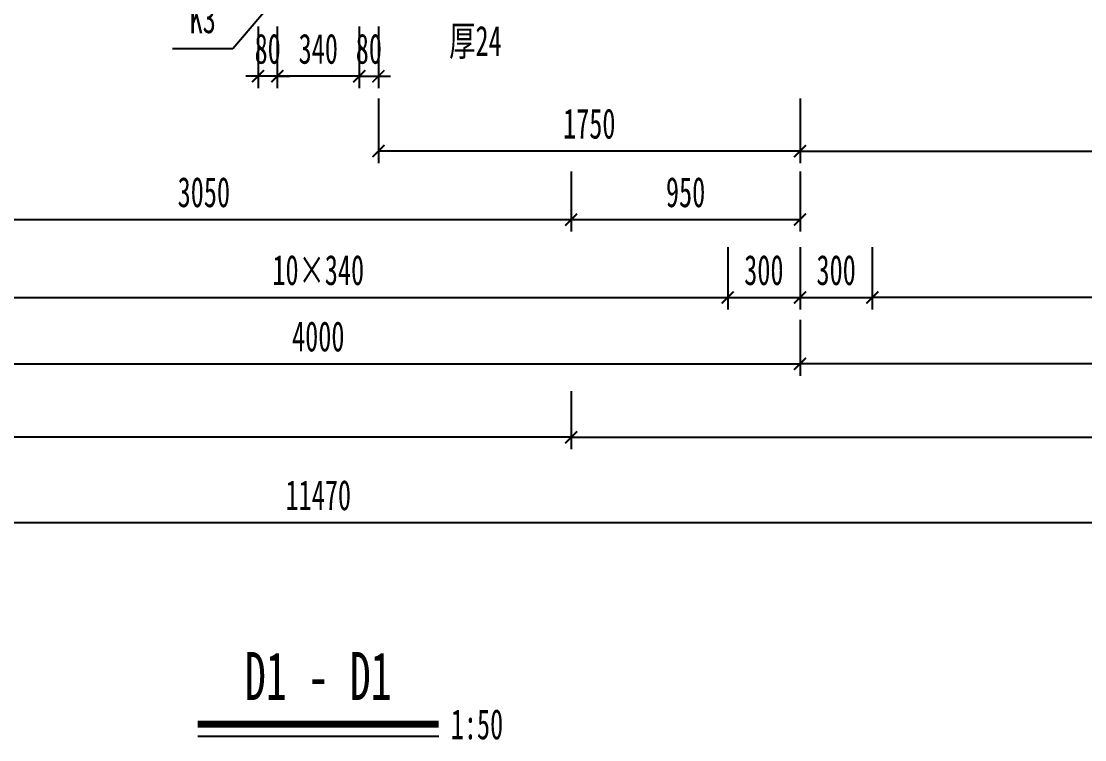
# Model space of a CAD drawing. Extents: x -149716 to 104715, y -26828 to 33500.
# Drawn here: x -30117 to -25702, y 3149 to 6132 of the extents above; entities that cross this region are included whole.
import ezdxf
from ezdxf.enums import TextEntityAlignment as Align

# ---------------------------------------------------------------- set-up
doc = ezdxf.new("R2010")
doc.units = 0
doc.header["$LTSCALE"] = 1000
doc.layers.get('0').update_dxf_attribs({"linetype": 'CONTINUOUS'})
doc.layers.get('Defpoints').update_dxf_attribs({"color": 250, "linetype": 'CONTINUOUS'})
doc.layers.add('04', color=4, linetype='CONTINUOUS')
doc.layers.add('07', color=7, linetype='CONTINUOUS')
doc.styles.add('仿宋', font='simfang.ttf', dxfattribs={"width": 0.64})
doc.dimstyles.new('1：50', dxfattribs={"dimscale": 50, "dimtxt": 2.5, "dimasz": 1, "dimexe": 1, "dimexo": 0, "dimgap": 1, "dimtad": 1, "dimdec": 1, "dimdsep": 46, "dimtxsty": '仿宋', "dimblk": 'ARCHTICK', "dimcen": 0, "dimclrd": 256, "dimclre": 256, "dimclrt": 256, "dimazin": 2, "dimtfac": 1, "dimtdec": 1, "dimtix": 1, "dimtmove": 2, "dimatfit": 3, "dimfxl": 1, "dimtvp": 0.8, "dimtolj": 1, "dimtzin": 0, "dimlwd": -1, "dimlwe": -1, "dimarcsym": 0})

# ---------------------------------------------------------------- blocks, each defined once
blk = doc.blocks.new('_ArchTick')
at = {"color": 0, "linetype": 'ByBlock', "const_width": 0.15}
blk.add_lwpolyline([(-0.5, -0.5), (0.5, 0.5)], dxfattribs=at)
blk = doc.blocks.new('*D351')
at = {"layer": '04', "transparency": 16777216}
for p, q in [((-26883.6, 5194.3), (-26883.6, 4935.4)), ((-26583.6, 5194.3), (-26583.6, 4935.4)), ((-26883.6, 4985.4), (-26583.6, 4985.4))]:
    blk.add_line(p, q, dxfattribs=at)
at = {"layer": 'Defpoints', "color": 0, "transparency": 16777216}
for p in [(-26883.6, 5194.3), (-26583.6, 5194.3), (-26583.6, 4985.4)]:
    blk.add_point(p, dxfattribs=at)
at = {"layer": '04', "transparency": 16777216, "xscale": 50, "yscale": 50, "zscale": 50, "rotation": 180}
blk.add_blockref('_ArchTick', (-26883.6, 4985.4), dxfattribs=at)
at = {"layer": '04', "transparency": 16777216, "xscale": 50, "yscale": 50, "zscale": 50}
blk.add_blockref('_ArchTick', (-26583.6, 4985.4), dxfattribs=at)
at = {"layer": '04', "transparency": 16777216, "insert": (-26733.6, 5098.6), "char_height": 125, "attachment_point": 5, "style": '仿宋'}
blk.add_mtext('\\A1;300', dxfattribs=at)
blk = doc.blocks.new('*D352')
at = {"layer": '04', "transparency": 16777216}
for p, q in [((-26583.6, 5194.3), (-26583.6, 4935.4)), ((-23478.6, 5194.3), (-23478.6, 4935.4)), ((-23478.6, 4985.4), (-26583.6, 4985.4))]:
    blk.add_line(p, q, dxfattribs=at)
at = {"layer": 'Defpoints', "color": 0, "transparency": 16777216}
for p in [(-26583.6, 5194.3), (-23478.6, 5194.3), (-26583.6, 4985.4)]:
    blk.add_point(p, dxfattribs=at)
at = {"layer": '04', "transparency": 16777216, "xscale": 50, "yscale": 50, "zscale": 50, "rotation": 180}
blk.add_blockref('_ArchTick', (-26583.6, 4985.4), dxfattribs=at)
at = {"layer": '04', "transparency": 16777216, "xscale": 50, "yscale": 50, "zscale": 50}
blk.add_blockref('_ArchTick', (-23478.6, 4985.4), dxfattribs=at)
at = {"layer": '04', "transparency": 16777216, "insert": (-25031.1, 5098.6), "char_height": 125, "attachment_point": 5, "style": '仿宋'}
blk.add_mtext('\\A1;9×345', dxfattribs=at)
blk = doc.blocks.new('*D353')
at = {"layer": '04', "transparency": 16777216}
for p, q in [((-27183.6, 5194.3), (-27183.6, 4935.4)), ((-26883.6, 5194.3), (-26883.6, 4935.4)), ((-27183.6, 4985.4), (-26883.6, 4985.4))]:
    blk.add_line(p, q, dxfattribs=at)
at = {"layer": 'Defpoints', "color": 0, "transparency": 16777216}
for p in [(-27183.6, 5194.3), (-26883.6, 5194.3), (-26883.6, 4985.4)]:
    blk.add_point(p, dxfattribs=at)
at = {"layer": '04', "transparency": 16777216, "xscale": 50, "yscale": 50, "zscale": 50, "rotation": 180}
blk.add_blockref('_ArchTick', (-27183.6, 4985.4), dxfattribs=at)
at = {"layer": '04', "transparency": 16777216, "xscale": 50, "yscale": 50, "zscale": 50}
blk.add_blockref('_ArchTick', (-26883.6, 4985.4), dxfattribs=at)
at = {"layer": '04', "transparency": 16777216, "insert": (-27033.6, 5098.6), "char_height": 125, "attachment_point": 5, "style": '仿宋'}
blk.add_mtext('\\A1;300', dxfattribs=at)
blk = doc.blocks.new('*D355')
at = {"layer": '04', "transparency": 16777216}
for p, q in [((-30583.6, 5194.3), (-30583.6, 4935.4)), ((-27183.6, 5194.3), (-27183.6, 4935.4)), ((-30583.6, 4985.4), (-27183.6, 4985.4))]:
    blk.add_line(p, q, dxfattribs=at)
at = {"layer": 'Defpoints', "color": 0, "transparency": 16777216}
for p in [(-30583.6, 5194.3), (-27183.6, 5194.3), (-27183.6, 4985.4)]:
    blk.add_point(p, dxfattribs=at)
at = {"layer": '04', "transparency": 16777216, "xscale": 50, "yscale": 50, "zscale": 50, "rotation": 180}
blk.add_blockref('_ArchTick', (-30583.6, 4985.4), dxfattribs=at)
at = {"layer": '04', "transparency": 16777216, "xscale": 50, "yscale": 50, "zscale": 50}
blk.add_blockref('_ArchTick', (-27183.6, 4985.4), dxfattribs=at)
at = {"layer": '04', "transparency": 16777216, "insert": (-28883.6, 5098.6), "char_height": 125, "attachment_point": 5, "style": '仿宋'}
blk.add_mtext('\\A1;10×340', dxfattribs=at)
blk = doc.blocks.new('*D357')
at = {"layer": '04', "transparency": 16777216}
for p, q in [((-26883.6, 4892.8), (-26883.6, 4659.9)), ((-23178.6, 4892.8), (-23178.6, 4659.9)), ((-23178.6, 4709.9), (-26883.6, 4709.9))]:
    blk.add_line(p, q, dxfattribs=at)
at = {"layer": 'Defpoints', "color": 0, "transparency": 16777216}
for p in [(-26883.6, 4892.8), (-23178.6, 4892.8), (-26883.6, 4709.9)]:
    blk.add_point(p, dxfattribs=at)
at = {"layer": '04', "transparency": 16777216, "xscale": 50, "yscale": 50, "zscale": 50, "rotation": 180}
blk.add_blockref('_ArchTick', (-26883.6, 4709.9), dxfattribs=at)
at = {"layer": '04', "transparency": 16777216, "xscale": 50, "yscale": 50, "zscale": 50}
blk.add_blockref('_ArchTick', (-23178.6, 4709.9), dxfattribs=at)
at = {"layer": '04', "transparency": 16777216, "insert": (-25031.1, 4823.1), "char_height": 125, "attachment_point": 5, "style": '仿宋'}
blk.add_mtext('\\A1;3705', dxfattribs=at)
blk = doc.blocks.new('*D358')
at = {"layer": '04', "transparency": 16777216}
for p, q in [((-30883.6, 4892.8), (-30883.6, 4659.9)), ((-26883.6, 4892.8), (-26883.6, 4659.9)), ((-30883.6, 4709.9), (-26883.6, 4709.9))]:
    blk.add_line(p, q, dxfattribs=at)
at = {"layer": 'Defpoints', "color": 0, "transparency": 16777216}
for p in [(-30883.6, 4892.8), (-26883.6, 4892.8), (-26883.6, 4709.9)]:
    blk.add_point(p, dxfattribs=at)
at = {"layer": '04', "transparency": 16777216, "xscale": 50, "yscale": 50, "zscale": 50, "rotation": 180}
blk.add_blockref('_ArchTick', (-30883.6, 4709.9), dxfattribs=at)
at = {"layer": '04', "transparency": 16777216, "xscale": 50, "yscale": 50, "zscale": 50}
blk.add_blockref('_ArchTick', (-26883.6, 4709.9), dxfattribs=at)
at = {"layer": '04', "transparency": 16777216, "insert": (-28883.6, 4823.1), "char_height": 125, "attachment_point": 5, "style": '仿宋'}
blk.add_mtext('\\A1;4000', dxfattribs=at)
blk = doc.blocks.new('*D359')
at = {"layer": '04', "transparency": 16777216}
for p, q in [((-34618.6, 4596.6), (-34618.6, 4355.1)), ((-27833.6, 4596.6), (-27833.6, 4355.1)), ((-27833.6, 4405.1), (-34618.6, 4405.1))]:
    blk.add_line(p, q, dxfattribs=at)
at = {"layer": 'Defpoints', "color": 0, "transparency": 16777216}
for p in [(-34618.6, 4596.6), (-27833.6, 4596.6), (-34618.6, 4405.1)]:
    blk.add_point(p, dxfattribs=at)
at = {"layer": '04', "transparency": 16777216, "xscale": 50, "yscale": 50, "zscale": 50, "rotation": 180}
blk.add_blockref('_ArchTick', (-34618.6, 4405.1), dxfattribs=at)
at = {"layer": '04', "transparency": 16777216, "xscale": 50, "yscale": 50, "zscale": 50}
blk.add_blockref('_ArchTick', (-27833.6, 4405.1), dxfattribs=at)
at = {"layer": '04', "transparency": 16777216, "insert": (-31226.1, 4518.3), "char_height": 125, "attachment_point": 5, "style": '仿宋'}
blk.add_mtext('\\A1;6785', dxfattribs=at)
blk = doc.blocks.new('*D360')
at = {"layer": '04', "transparency": 16777216}
for p, q in [((-27833.6, 4596.6), (-27833.6, 4355.1)), ((-23148.6, 4596.6), (-23148.6, 4355.1)), ((-27833.6, 4405.1), (-23148.6, 4405.1))]:
    blk.add_line(p, q, dxfattribs=at)
at = {"layer": 'Defpoints', "color": 0, "transparency": 16777216}
for p in [(-27833.6, 4596.6), (-23148.6, 4596.6), (-23148.6, 4405.1)]:
    blk.add_point(p, dxfattribs=at)
at = {"layer": '04', "transparency": 16777216, "xscale": 50, "yscale": 50, "zscale": 50, "rotation": 180}
blk.add_blockref('_ArchTick', (-27833.6, 4405.1), dxfattribs=at)
at = {"layer": '04', "transparency": 16777216, "xscale": 50, "yscale": 50, "zscale": 50}
blk.add_blockref('_ArchTick', (-23148.6, 4405.1), dxfattribs=at)
at = {"layer": '04', "transparency": 16777216, "insert": (-25491.1, 4518.3), "char_height": 125, "attachment_point": 5, "style": '仿宋'}
blk.add_mtext('\\A1;4685', dxfattribs=at)
blk = doc.blocks.new('*D361')
at = {"layer": '04', "transparency": 16777216}
for p, q in [((-34618.6, 4301.8), (-34618.6, 4000.8)), ((-23148.6, 4301.8), (-23148.6, 4000.8)), ((-34618.6, 4050.8), (-23148.6, 4050.8))]:
    blk.add_line(p, q, dxfattribs=at)
at = {"layer": 'Defpoints', "color": 0, "transparency": 16777216}
for p in [(-34618.6, 4301.8), (-23148.6, 4301.8), (-23148.6, 4050.8)]:
    blk.add_point(p, dxfattribs=at)
at = {"layer": '04', "transparency": 16777216, "xscale": 50, "yscale": 50, "zscale": 50, "rotation": 180}
blk.add_blockref('_ArchTick', (-34618.6, 4050.8), dxfattribs=at)
at = {"layer": '04', "transparency": 16777216, "xscale": 50, "yscale": 50, "zscale": 50}
blk.add_blockref('_ArchTick', (-23148.6, 4050.8), dxfattribs=at)
at = {"layer": '04', "transparency": 16777216, "insert": (-28883.6, 4164), "char_height": 125, "attachment_point": 5, "style": '仿宋'}
blk.add_mtext('\\A1;11470', dxfattribs=at)
blk = doc.blocks.new('*D275')
at = {"layer": '04', "transparency": 16777216}
for p, q in [((-30883.6, 5508.1), (-30883.6, 5258.9)), ((-27833.6, 5508.1), (-27833.6, 5258.9)), ((-30883.6, 5308.9), (-27833.6, 5308.9))]:
    blk.add_line(p, q, dxfattribs=at)
at = {"layer": 'Defpoints', "color": 0, "transparency": 16777216}
for p in [(-30883.6, 5508.1), (-27833.6, 5508.1), (-27833.6, 5308.9)]:
    blk.add_point(p, dxfattribs=at)
at = {"layer": '04', "transparency": 16777216, "xscale": 50, "yscale": 50, "zscale": 50, "rotation": 180}
blk.add_blockref('_ArchTick', (-30883.6, 5308.9), dxfattribs=at)
at = {"layer": '04', "transparency": 16777216, "xscale": 50, "yscale": 50, "zscale": 50}
blk.add_blockref('_ArchTick', (-27833.6, 5308.9), dxfattribs=at)
at = {"layer": '04', "transparency": 16777216, "insert": (-29358.6, 5422.1), "char_height": 125, "attachment_point": 5, "style": '仿宋'}
blk.add_mtext('\\A1;3050', dxfattribs=at)
blk = doc.blocks.new('*D276')
at = {"layer": '04', "transparency": 16777216}
for p, q in [((-27833.6, 5508.1), (-27833.6, 5258.9)), ((-26883.6, 5508.1), (-26883.6, 5258.9)), ((-27833.6, 5308.9), (-26883.6, 5308.9))]:
    blk.add_line(p, q, dxfattribs=at)
at = {"layer": 'Defpoints', "color": 0, "transparency": 16777216}
for p in [(-27833.6, 5508.1), (-26883.6, 5508.1), (-26883.6, 5308.9)]:
    blk.add_point(p, dxfattribs=at)
at = {"layer": '04', "transparency": 16777216, "xscale": 50, "yscale": 50, "zscale": 50, "rotation": 180}
blk.add_blockref('_ArchTick', (-27833.6, 5308.9), dxfattribs=at)
at = {"layer": '04', "transparency": 16777216, "xscale": 50, "yscale": 50, "zscale": 50}
blk.add_blockref('_ArchTick', (-26883.6, 5308.9), dxfattribs=at)
at = {"layer": '04', "transparency": 16777216, "insert": (-27358.6, 5422.1), "char_height": 125, "attachment_point": 5, "style": '仿宋'}
blk.add_mtext('\\A1;950', dxfattribs=at)
blk = doc.blocks.new('*D284')
at = {"layer": '04', "transparency": 16777216}
for p, q in [((-29053.6, 6110.4), (-29053.6, 5854.2)), ((-28713.6, 6110.4), (-28713.6, 5854.2)), ((-28713.6, 5904.2), (-29053.6, 5904.2))]:
    blk.add_line(p, q, dxfattribs=at)
at = {"layer": 'Defpoints', "color": 0, "transparency": 16777216}
for p in [(-29053.6, 6110.4), (-28713.6, 6110.4), (-29053.6, 5904.2)]:
    blk.add_point(p, dxfattribs=at)
at = {"layer": '04', "transparency": 16777216, "xscale": 50, "yscale": 50, "zscale": 50}
for p, rotation in [((-29053.6, 5904.2), 179.9999999999657), ((-28713.6, 5904.2), 359.9999999999657)]:
    blk.add_blockref('_ArchTick', p, dxfattribs=dict(at, rotation=rotation))
at = {"layer": '04', "transparency": 16777216, "insert": (-28883.6, 6017.4), "char_height": 125, "attachment_point": 5, "style": '仿宋'}
blk.add_mtext('\\A1;340', dxfattribs=at)
blk = doc.blocks.new('*D285')
at = {"layer": '04', "transparency": 16777216}
for p, q in [((-28713.6, 6110.4), (-28713.6, 5854.2)), ((-28633.6, 6110.4), (-28633.6, 5854.2)), ((-28713.6, 5904.2), (-28763.6, 5904.2)), ((-28713.6, 5904.2), (-28633.6, 5904.2)), ((-28633.6, 5904.2), (-28583.6, 5904.2))]:
    blk.add_line(p, q, dxfattribs=at)
at = {"layer": 'Defpoints', "color": 0, "transparency": 16777216}
for p in [(-28713.6, 6110.4), (-28633.6, 6110.4), (-28633.6, 5904.2)]:
    blk.add_point(p, dxfattribs=at)
at = {"layer": '04', "transparency": 16777216, "xscale": 50, "yscale": 50, "zscale": 50}
blk.add_blockref('_ArchTick', (-28713.6, 5904.2), dxfattribs=at)
at = {"layer": '04', "transparency": 16777216, "xscale": 50, "yscale": 50, "zscale": 50, "rotation": 180}
blk.add_blockref('_ArchTick', (-28633.6, 5904.2), dxfattribs=at)
at = {"layer": '04', "transparency": 16777216, "insert": (-28673.6, 6017.4), "char_height": 125, "attachment_point": 5, "style": '仿宋'}
blk.add_mtext('\\A1;80', dxfattribs=at)
blk = doc.blocks.new('*D295')
at = {"layer": '04', "transparency": 16777216}
for p, q in [((-29133.6, 6110.4), (-29133.6, 5854.2)), ((-29053.6, 6110.4), (-29053.6, 5854.2)), ((-29133.6, 5904.2), (-29183.6, 5904.2)), ((-29053.6, 5904.2), (-29133.6, 5904.2)), ((-29053.6, 5904.2), (-29003.6, 5904.2))]:
    blk.add_line(p, q, dxfattribs=at)
at = {"layer": 'Defpoints', "color": 0, "transparency": 16777216}
for p in [(-29133.6, 6110.4), (-29053.6, 6110.4), (-29133.6, 5904.2)]:
    blk.add_point(p, dxfattribs=at)
at = {"layer": '04', "transparency": 16777216, "xscale": 50, "yscale": 50, "zscale": 50}
blk.add_blockref('_ArchTick', (-29133.6, 5904.2), dxfattribs=at)
at = {"layer": '04', "transparency": 16777216, "xscale": 50, "yscale": 50, "zscale": 50, "rotation": 180}
blk.add_blockref('_ArchTick', (-29053.6, 5904.2), dxfattribs=at)
at = {"layer": '04', "transparency": 16777216, "insert": (-29093.6, 6017.4), "char_height": 125, "attachment_point": 5, "style": '仿宋'}
blk.add_mtext('\\A1;80', dxfattribs=at)
blk = doc.blocks.new('*D296')
at = {"layer": '04', "transparency": 16777216}
for p, q in [((-28633.6, 5812), (-28633.6, 5543.4)), ((-26883.6, 5812), (-26883.6, 5543.4)), ((-26883.6, 5593.4), (-28633.6, 5593.4))]:
    blk.add_line(p, q, dxfattribs=at)
at = {"layer": 'Defpoints', "color": 0, "transparency": 16777216}
for p in [(-28633.6, 5812), (-26883.6, 5812), (-28633.6, 5593.4)]:
    blk.add_point(p, dxfattribs=at)
at = {"layer": '04', "transparency": 16777216, "xscale": 50, "yscale": 50, "zscale": 50}
for p, rotation in [((-28633.6, 5593.4), 179.9999999999962), ((-26883.6, 5593.4), 359.9999999999962)]:
    blk.add_blockref('_ArchTick', p, dxfattribs=dict(at, rotation=rotation))
at = {"layer": '04', "transparency": 16777216, "insert": (-27758.6, 5706.6), "char_height": 125, "attachment_point": 5, "style": '仿宋'}
blk.add_mtext('\\A1;1750', dxfattribs=at)
blk = doc.blocks.new('*D301')
at = {"layer": '04', "transparency": 16777216}
for p, q in [((-26883.6, 5812), (-26883.6, 5543.4)), ((-23823.6, 5812), (-23823.6, 5543.4)), ((-26883.6, 5593.4), (-23823.6, 5593.4))]:
    blk.add_line(p, q, dxfattribs=at)
at = {"layer": 'Defpoints', "color": 0, "transparency": 16777216}
for p in [(-26883.6, 5812), (-23823.6, 5812), (-23823.6, 5593.4)]:
    blk.add_point(p, dxfattribs=at)
at = {"layer": '04', "transparency": 16777216, "xscale": 50, "yscale": 50, "zscale": 50, "rotation": 180}
blk.add_blockref('_ArchTick', (-26883.6, 5593.4), dxfattribs=at)
at = {"layer": '04', "transparency": 16777216, "xscale": 50, "yscale": 50, "zscale": 50}
blk.add_blockref('_ArchTick', (-23823.6, 5593.4), dxfattribs=at)
at = {"layer": '04', "transparency": 16777216, "insert": (-25353.6, 5706.6), "char_height": 125, "attachment_point": 5, "style": '仿宋'}
blk.add_mtext('\\A1;3060', dxfattribs=at)

msp = doc.modelspace()

# ---------------------------------------------------------------- linework, layer by layer
at = {"layer": '07'}
for p, q in [((-29238.17245, 6019.19783), (-28888.37855, 6432.37345)), ((-29488.17245, 6019.19783), (-29238.17245, 6019.19783)), ((-29383.5722, 3163.80547), (-28383.5722, 3163.80547))]:
    msp.add_line(p, q, dxfattribs=at)
at = {"layer": '07', "const_width": 30}
msp.add_lwpolyline([(-29383.5722, 3213.80547), (-28383.5722, 3213.80547)], dxfattribs=at)

# ---------------------------------------------------------------- texts
at = {"layer": '07', "style": '仿宋', "width": 0.64}
for s, height, p in [('K3', 125, (-29363.17245, 6144.19783)), ('厚24', 125, (-28231.01812, 6049.08806)), ('D1 - D1', 200, (-28883.5722, 3413.80547))]:
    msp.add_text(s, height=height, dxfattribs=at).set_placement(p, align=Align.MIDDLE)
msp.add_text('1:50', height=125, dxfattribs=at).set_placement((-28333.5722, 3213.80547), align=Align.MIDDLE_LEFT)

# ---------------------------------------------------------------- dimensions: what is measured, and where the dimension line sits
at = {"layer": '04'}
for p1, p2, distance, picture, middle in [((-29053.5722, 6110.35479), (-29133.5722, 6110.35479), 206.13455, '*D295', (-29093.5722, 6017.43453)), ((-28713.5722, 6110.35479), (-29053.5722, 6110.35479), 206.13455, '*D284', (-28883.5722, 6017.43453)), ((-28713.5722, 6110.35479), (-28633.5722, 6110.35479), -206.13455, '*D285', (-28673.5722, 6017.43453)), ((-26883.5722, 5812.01111), (-28633.5722, 5812.01111), 218.62907, '*D296', (-27758.5722, 5706.59632)), ((-26883.5722, 5812.01111), (-23823.5722, 5812.01111), -218.62907, '*D301', (-25353.5722, 5706.59632)), ((-30883.5722, 5508.0944), (-27833.5722, 5508.0944), -199.2181, '*D275', (-29358.5722, 5422.09059)), ((-27833.5722, 5508.0944), (-26883.5722, 5508.0944), -199.2181, '*D276', (-27358.5722, 5422.09059)), ((-27183.5722, 5194.25462), (-26883.5722, 5194.25462), -208.86795, '*D353', (-27033.5722, 5098.60095)), ((-26883.5722, 5194.25462), (-26583.5722, 5194.25462), -208.86795, '*D351', (-26733.5722, 5098.60095)), ((-30883.5722, 4892.75199), (-26883.5722, 4892.75199), -182.89745, '*D358', (-28883.5722, 4823.06883)), ((-23178.5722, 4892.75199), (-26883.5722, 4892.75199), 182.89745, '*D357', (-25031.0722, 4823.06883)), ((-27833.5722, 4596.61802), (-34618.5722, 4596.61802), 191.54968, '*D359', (-31226.0722, 4518.28263)), ((-27833.5722, 4596.61802), (-23148.5722, 4596.61802), -191.54968, '*D360', (-25491.0722, 4518.28263)), ((-34618.5722, 4301.75375), (-23148.5722, 4301.75375), -250.93008, '*D361', (-28883.5722, 4164.03796))]:
    dim = msp.add_aligned_dim(p1=p1, p2=p2, distance=distance, dimstyle='1：50', dxfattribs=at)
    dim.commit()
    dim.dimension.update_dxf_attribs({"geometry": picture, "text_midpoint": middle})
for p1, p2, distance, text, picture, middle in [((-30583.5722, 5194.25462), (-27183.5722, 5194.25462), -208.86795, '10×340', '*D355', (-28883.5722, 5098.60095)), ((-23478.5722, 5194.25462), (-26583.5722, 5194.25462), 208.86795, '9×345', '*D352', (-25031.0722, 5098.60095))]:
    dim = msp.add_aligned_dim(p1=p1, p2=p2, distance=distance, text=text, dimstyle='1：50', dxfattribs=at)
    dim.commit()
    dim.dimension.update_dxf_attribs({"geometry": picture, "text_midpoint": middle})

doc.saveas('drawing.dxf')
